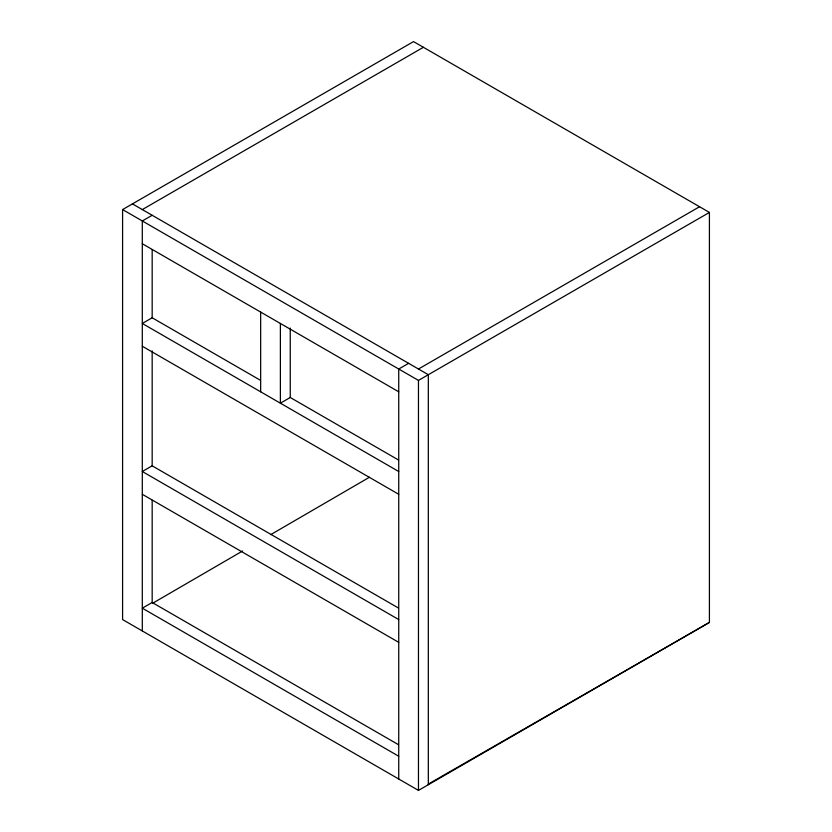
<?xml version="1.0" encoding="UTF-8"?>
<svg xmlns="http://www.w3.org/2000/svg" width="832" height="832" viewBox="0 0 832 832"><rect width="100%" height="100%" fill="white"/><g stroke="black" fill="none" stroke-linecap="round" stroke-linejoin="round"><path stroke-width="1.25" d="M152.766 603.19L242.601 550.982M270.681 534.664L369.491 477.225M122.585 209.581L413.535 41.6L709.415 212.43L709.415 622.419L418.465 790.4L122.585 619.57L122.585 209.581L418.465 380.411L709.415 212.43M142.303 209.581L423.394 47.299M152.173 215.27L142.303 220.969L142.303 630.958M260.478 380.307L152.173 317.772L142.303 323.471L398.736 471.515M398.476 608.036L152.173 465.826L142.303 471.515L398.736 619.57M398.549 460.023L290.254 397.488L280.384 403.187L280.384 323.461M408.606 363.324L398.736 369.023L398.736 779.012M418.465 369.023L699.556 206.731M398.476 744.692L152.173 602.493L142.303 608.182L398.736 756.236M428.324 784.087L709.415 622.419M132.444 203.882L428.324 374.712L428.324 784.701M142.303 243.745L398.736 391.799M142.303 346.247L398.736 494.291M142.303 494.302L398.736 642.346M418.465 380.411L418.465 790.4M290.254 328.058L290.254 397.488M260.666 312.073L260.666 391.799M152.173 249.621L152.173 317.772M152.173 350.886L152.173 465.826M152.173 500.25L152.173 602.493"/></g></svg>
